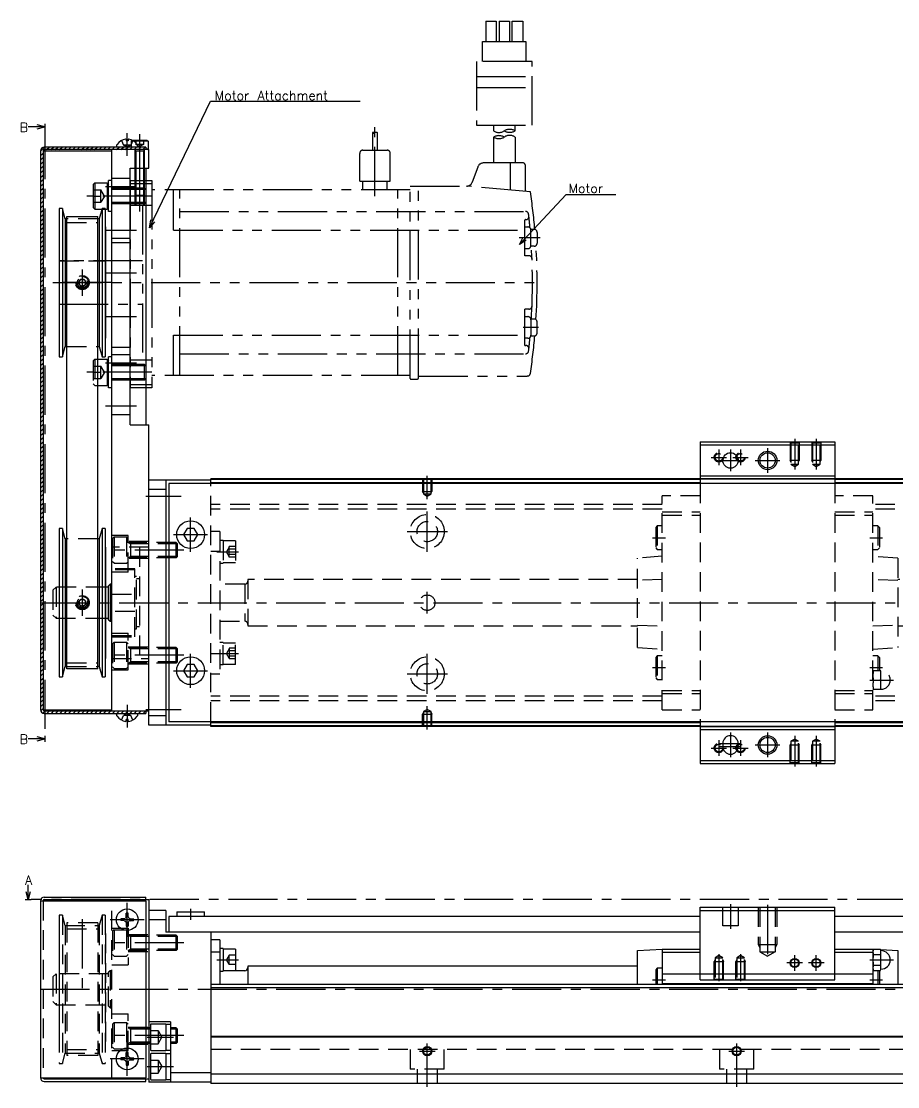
# Model space of a CAD drawing. Extents: x -2 to 939, y -8 to 353.
# Drawn here: x 317.5 to 600.7, y 9 to 353.5 of the extents above; entities that cross this region are included whole.
import ezdxf

# ---------------------------------------------------------------- set-up
doc = ezdxf.new("R2010")
doc.units = 0
doc.header["$LTSCALE"] = 0.5
for name, pattern in [('CENTER', [50.8, 31.75, -6.35, 6.35, -6.35]), ('DASHED', [19.05, 12.7, -6.35]), ('PHANTOM', [63.5, 31.75, -6.35, 6.35, -6.35, 6.35, -6.35])]:
    doc.linetypes.add(name, pattern=pattern)
for name, color, linetype in [('MSM_CENTER', 1, 'CENTER'), ('MSM_CONTINUOUS', 7, 'CONTINUOUS'), ('MSM_DASHED', 4, 'DASHED'), ('MSM_IMAGINARY', 6, 'PHANTOM'), ('MSM_NARROW', 5, 'CONTINUOUS'), ('MSM_PART_NUMBER', 7, 'CONTINUOUS')]:
    doc.layers.add(name, color=color, linetype=linetype)
doc.styles.get("Standard").update_dxf_attribs({"font": 'txt.shx', "height": 3, "bigfont": 'bigfont.shx'})

msp = doc.modelspace()

# ---------------------------------------------------------------- linework, layer by layer
at = {"layer": 'MSM_CENTER'}
for p, q in [((325.07, 318.37), (325.07, 122.5)), ((351.67, 310), (351.67, 317.37)), ((355.67, 317), (355.67, 295)), ((354.67, 300), (344.67, 300)), ((359.67, 297), (338.67, 297)), ((344.67, 286), (354.67, 286)), ((337.17, 273.25), (337.17, 264.75)), ((346.67, 269), (327.67, 269)), ((354.67, 272), (344.67, 272)), ((344.67, 258), (354.67, 258)), ((354.67, 243), (344.67, 243)), ((359.67, 240), (338.67, 240)), ((354.67, 229), (344.67, 229)), ((567.42, 218.5), (567.42, 208.59)), ((574.42, 218.5), (574.42, 208.59)), ((542.92, 215), (542.92, 210)), ((546.67, 215), (546.67, 208)), ((549.92, 215), (549.92, 210)), ((558.67, 215.5), (558.67, 207.5)), ((540.42, 212.5), (545.42, 212.5)), ((543.17, 211.5), (550.17, 211.5)), ((547.42, 212.5), (552.42, 212.5)), ((554.67, 211.5), (562.67, 211.5)), ((448.67, 198.99), (448.67, 206.5)), ((357.67, 200), (369.17, 200)), ((372.17, 182), (372.17, 193)), ((448.67, 182), (448.67, 195)), ((366.67, 187.5), (377.67, 187.5)), ((442.17, 188.5), (455.17, 188.5)), ((521.52, 186.5), (525.62, 186.5)), ((591.72, 186.5), (595.82, 186.5)), ((369.97, 182.5), (344.67, 182.5)), ((380.67, 181.95), (387.67, 181.95)), ((337.17, 169.75), (337.17, 161.25)), ((448.67, 162), (448.67, 169)), ((323.67, 165.5), (932.67, 165.5)), ((369.97, 148.5), (344.67, 148.5)), ((372.17, 138), (372.17, 149)), ((380.67, 149.05), (387.67, 149.05)), ((448.67, 136), (448.67, 149)), ((366.67, 143.5), (377.67, 143.5)), ((442.17, 142.5), (455.17, 142.5)), ((521.52, 144.5), (525.62, 144.5)), ((591.72, 144.5), (595.82, 144.5)), ((591.72, 140.5), (599.32, 140.5)), ((351.67, 132.5), (351.67, 125.13)), ((357.67, 131), (369.17, 131)), ((448.67, 124.5), (448.67, 132.01)), ((542.92, 121), (542.92, 116)), ((546.67, 123.5), (546.67, 115.5)), ((549.92, 121), (549.92, 116)), ((558.67, 123.5), (558.67, 115.5)), ((567.42, 122.41), (567.42, 112.5)), ((574.42, 122.41), (574.42, 112.5)), ((540.42, 118.5), (545.42, 118.5)), ((543.17, 120), (550.17, 120)), ((543.17, 119), (550.17, 119)), ((547.42, 118.5), (552.42, 118.5)), ((554.67, 119.5), (562.67, 119.5)), ((933.67, 69.5), (320.67, 69.5)), ((351.67, 57.5), (351.67, 68.5)), ((372.17, 66.5), (372.17, 63)), ((546.67, 68), (546.67, 60)), ((558.67, 67.76), (558.67, 50.18)), ((337.17, 63.13), (337.17, 38.5)), ((357.17, 63), (346.17, 63)), ((369.97, 55.5), (344.67, 55.5)), ((542.92, 51.81), (542.92, 43.1)), ((549.92, 51.81), (549.92, 43.1)), ((380.67, 50), (387.67, 50)), ((569.92, 49), (564.92, 49)), ((567.42, 46.5), (567.42, 51.5)), ((576.92, 49), (571.92, 49)), ((574.42, 46.5), (574.42, 51.5)), ((591.72, 50), (599.32, 50)), ((521.52, 43.5), (525.62, 43.5)), ((591.72, 43.5), (595.82, 43.5)), ((323.67, 40.5), (932.67, 40.5)), ((369.97, 25.5), (344.67, 25.5)), ((358.17, 25), (366.67, 25)), ((351.67, 12.5), (351.67, 23.5)), ((448.67, 9), (448.67, 23)), ((548.67, 23), (548.67, 9)), ((357.17, 18), (346.17, 18)), ((446.17, 20.5), (451.17, 20.5)), ((546.17, 20.5), (551.17, 20.5)), ((358.17, 15.5), (366.67, 15.5))]:
    msp.add_line(p, q, dxfattribs=at)
at = {"layer": 'MSM_CONTINUOUS', "extrusion": (0, 0, -1)}
for p, q in [((325.07, 319.37), (319.71, 319.37)), ((325.07, 319.37), (322.57, 320.04)), ((322.57, 318.7), (325.07, 319.37)), ((325.07, 121.5), (319.71, 121.5)), ((325.07, 121.5), (322.57, 122.17)), ((322.57, 120.83), (325.07, 121.5))]:
    msp.add_line(p, q, dxfattribs=at)
at = {"layer": 'MSM_CONTINUOUS'}
for p, q in [((325.07, 320.37), (325.07, 318.37)), ((351.34, 315.29), (351.36, 314.8)), ((351.98, 314.8), (351.36, 314.8)), ((352, 315.29), (351.98, 314.8)), ((358.12, 315), (353.41, 315)), ((358.42, 314.7), (353.93, 314.7)), ((358.12, 315), (358.42, 314.7)), ((358.42, 314.7), (358.42, 312.3)), ((323.67, 311.6), (323.67, 130.9)), ((324.47, 311.6), (324.47, 130.9)), ((324.47, 311.6), (346.67, 311.6)), ((357.67, 312.8), (324.87, 312.8)), ((358.67, 312), (324.87, 312)), ((346.67, 130.5), (346.67, 312)), ((348.2, 313.16), (348.17, 312.8)), ((355.13, 313.16), (355.17, 312.8)), ((357.67, 312.8), (357.67, 312)), ((357.67, 312.3), (358.42, 312.3)), ((358.12, 312), (358.42, 312.3)), ((358.67, 306), (358.67, 312)), ((352.67, 223), (352.67, 306)), ((352.67, 306), (358.67, 306)), ((354.17, 306), (354.17, 299.5)), ((357.17, 306), (357.17, 299.5)), ((357.67, 306), (357.67, 223)), ((341.17, 301.25), (340.67, 300.75)), ((340.67, 300.75), (340.67, 293.25)), ((341.17, 301.25), (341.17, 292.75)), ((341.17, 301.25), (345.17, 301.25)), ((345.17, 301.25), (345.17, 292.75)), ((345.17, 301.25), (345.67, 300.75)), ((345.67, 292), (345.67, 302)), ((346.67, 302), (345.67, 302)), ((357.23, 299.5), (352.67, 299.5)), ((357.23, 294.5), (357.23, 299.5)), ((357.67, 299.07), (357.23, 299.5)), ((329.73, 293), (329.73, 245)), ((330.76, 293), (329.73, 293)), ((330.76, 293), (330.76, 245)), ((331.67, 289.62), (330.76, 293)), ((341.17, 292.75), (340.67, 293.25)), ((343.57, 293), (342.67, 289.62)), ((343.57, 293), (343.57, 245)), ((344.61, 293), (343.57, 293)), ((344.61, 293), (344.61, 245)), ((345.17, 292.75), (345.67, 293.25)), ((357.23, 294.5), (352.67, 294.5)), ((357.23, 294.5), (357.67, 294.93)), ((331.67, 289.62), (331.67, 248.37)), ((332.17, 289.62), (331.67, 289.62)), ((332.17, 144.07), (332.17, 290.43)), ((332.17, 290.43), (342.17, 290.43)), ((341.17, 292.75), (343.5, 292.75)), ((342.17, 144.07), (342.17, 290.43)), ((342.67, 289.62), (342.17, 289.62)), ((342.67, 289.62), (342.67, 248.37)), ((344.61, 292.75), (345.17, 292.75)), ((346.67, 292), (345.67, 292)), ((329.67, 287), (329.67, 251)), ((329.73, 287), (329.67, 287)), ((344.67, 287), (344.61, 287)), ((344.67, 287), (344.67, 251)), ((329.67, 251), (329.73, 251)), ((330.76, 245), (331.67, 248.37)), ((331.67, 248.37), (332.17, 248.37)), ((342.17, 248.37), (342.67, 248.37)), ((342.67, 248.37), (343.57, 245)), ((344.61, 251), (344.67, 251)), ((329.73, 245), (330.76, 245)), ((343.57, 245), (344.61, 245)), ((345.67, 235), (345.67, 245)), ((346.67, 245), (345.67, 245)), ((342.17, 244.25), (345.17, 244.25)), ((345.17, 244.25), (345.17, 235.75)), ((345.17, 244.25), (345.67, 243.75)), ((357.23, 242.5), (352.67, 242.5)), ((357.67, 242.07), (357.23, 242.5)), ((357.23, 237.5), (357.23, 242.5)), ((357.23, 237.5), (357.67, 237.93)), ((342.17, 235.75), (345.17, 235.75)), ((345.17, 235.75), (345.67, 236.25)), ((346.67, 235), (345.67, 235)), ((357.23, 237.5), (352.67, 237.5)), ((352.67, 223), (358.67, 223)), ((358.67, 125.9), (358.67, 223)), ((536.92, 217.5), (536.92, 204)), ((536.92, 217.5), (580.42, 217.5)), ((580.42, 217.5), (580.42, 204)), ((536.92, 216.5), (580.42, 216.5)), ((378.67, 205.1), (358.67, 205.1)), ((364.17, 205.1), (364.17, 125.9)), ((365.17, 204), (365.17, 127)), ((930.17, 204), (365.17, 204)), ((378.67, 204), (378.67, 205.5)), ((918.67, 205.5), (378.67, 205.5)), ((536.92, 205.3), (378.67, 205.3)), ((536.92, 204.3), (378.67, 204.3)), ((536.92, 206.5), (580.42, 206.5)), ((536.92, 205.5), (580.42, 205.5)), ((716.92, 205.3), (580.42, 205.3)), ((716.92, 204.3), (580.42, 204.3)), ((364.17, 202.1), (358.67, 202.1)), ((329.73, 189.5), (329.73, 141.5)), ((330.76, 189.5), (329.73, 189.5)), ((330.76, 189.5), (330.76, 141.5)), ((331.67, 186.12), (330.76, 189.5)), ((343.57, 189.5), (342.67, 186.12)), ((343.57, 189.5), (343.57, 141.5)), ((344.61, 189.5), (343.57, 189.5)), ((344.61, 189.5), (344.61, 141.5)), ((371.01, 189.5), (369.86, 187.5)), ((373.32, 189.5), (371.01, 189.5)), ((374.48, 187.5), (373.32, 189.5)), ((331.67, 186.12), (331.67, 144.87)), ((332.17, 186.12), (331.67, 186.12)), ((342.67, 186.12), (342.17, 186.12)), ((342.67, 186.12), (342.67, 144.87)), ((369.86, 187.5), (371.01, 185.5)), ((373.32, 185.5), (374.48, 187.5)), ((329.67, 183.5), (329.67, 147.5)), ((329.73, 183.5), (329.67, 183.5)), ((344.67, 183.5), (344.61, 183.5)), ((344.67, 183.5), (344.67, 147.5)), ((371.01, 185.5), (373.32, 185.5)), ((345.67, 170.5), (344.67, 170.5)), ((346.17, 171.5), (345.67, 171)), ((345.67, 160), (345.67, 171)), ((346.17, 171.5), (346.17, 159.5)), ((346.67, 171.5), (346.17, 171.5)), ((344.67, 160.5), (345.67, 160.5)), ((345.67, 160), (346.17, 159.5)), ((346.17, 159.5), (346.67, 159.5)), ((329.67, 147.5), (329.73, 147.5)), ((330.76, 141.5), (331.67, 144.87)), ((331.67, 144.87), (332.17, 144.87)), ((342.67, 144.87), (342.17, 144.87)), ((342.67, 144.87), (343.57, 141.5)), ((344.61, 147.5), (344.67, 147.5)), ((371.01, 145.5), (369.86, 143.5)), ((373.32, 145.5), (371.01, 145.5)), ((374.48, 143.5), (373.32, 145.5)), ((329.73, 141.5), (330.76, 141.5)), ((342.17, 144.07), (332.17, 144.07)), ((343.57, 141.5), (344.61, 141.5)), ((369.86, 143.5), (371.01, 141.5)), ((371.01, 141.5), (373.32, 141.5)), ((373.32, 141.5), (374.48, 143.5)), ((324.47, 130.9), (346.67, 130.9)), ((324.87, 130.5), (358.67, 130.5)), ((324.87, 129.7), (357.67, 129.7)), ((348.2, 129.34), (348.17, 129.7)), ((351.34, 127.21), (351.36, 127.7)), ((351.98, 127.7), (351.36, 127.7)), ((352, 127.21), (351.98, 127.7)), ((355.13, 129.34), (355.17, 129.7)), ((357.67, 130.5), (357.67, 129.7)), ((364.17, 128.9), (358.67, 128.9)), ((378.67, 125.9), (358.67, 125.9)), ((930.17, 127), (365.17, 127)), ((378.67, 125.5), (378.67, 127)), ((536.92, 126.7), (378.67, 126.7)), ((536.92, 125.7), (378.67, 125.7)), ((918.67, 125.5), (378.67, 125.5)), ((536.92, 127), (536.92, 113.5)), ((536.92, 125.5), (580.42, 125.5)), ((536.92, 124.5), (580.42, 124.5)), ((580.42, 127), (580.42, 113.5)), ((716.92, 126.7), (580.42, 126.7)), ((716.92, 125.7), (580.42, 125.7)), ((325.07, 122.5), (325.07, 120.5)), ((544.17, 120), (544.17, 119)), ((549.17, 119), (549.17, 120)), ((536.92, 114.5), (580.42, 114.5)), ((536.92, 113.5), (580.42, 113.5)), ((319.67, 69.5), (319.67, 74.23)), ((318.67, 69.5), (320.67, 69.5)), ((319.67, 69.5), (319, 72)), ((320.34, 72), (319.67, 69.5)), ((323.67, 69.1), (323.67, 11.9)), ((323.67, 69.1), (357.67, 69.1)), ((324.87, 70.3), (357.67, 70.3)), ((324.87, 69.5), (358.67, 69.5)), ((346.67, 69.1), (346.67, 69.5)), ((357.67, 69.5), (357.67, 70.3)), ((357.67, 69.1), (357.67, 11.9)), ((358.67, 69.5), (358.67, 10.5)), ((364.17, 66), (358.67, 66)), ((364.17, 66), (364.17, 59)), ((367.67, 65.5), (367.67, 64)), ((367.67, 65.5), (376.67, 65.5)), ((376.67, 64), (376.67, 65.5)), ((536.92, 67), (580.42, 67)), ((536.92, 43.5), (536.92, 67)), ((536.92, 66), (580.42, 66)), ((580.42, 43.5), (580.42, 67)), ((350.74, 63.33), (349.59, 63.31)), ((350.74, 62.67), (349.59, 62.69)), ((350.74, 63.33), (351.15, 63.52)), ((350.74, 62.67), (351.15, 62.48)), ((351.34, 63.92), (351.15, 63.52)), ((351.34, 62.08), (351.15, 62.48)), ((351.34, 63.92), (351.36, 65.08)), ((351.34, 62.08), (351.36, 60.92)), ((352, 63.92), (351.98, 65.08)), ((352, 62.08), (351.98, 60.92)), ((352, 63.92), (352.19, 63.52)), ((352, 62.08), (352.19, 62.48)), ((352.59, 63.33), (352.19, 63.52)), ((352.59, 62.67), (352.19, 62.48)), ((352.59, 63.33), (353.74, 63.31)), ((352.59, 62.67), (353.74, 62.69)), ((364.17, 63), (358.67, 63)), ((365.17, 64), (365.17, 59)), ((536.92, 64), (365.17, 64)), ((716.92, 64), (580.42, 64)), ((536.92, 59), (364.17, 59)), ((378.67, 59), (378.67, 10)), ((716.92, 59), (580.42, 59)), ((381.67, 56.5), (378.67, 56.5)), ((381.67, 56.5), (381.67, 42)), ((381.67, 52.5), (378.67, 52.5)), ((382.67, 53.65), (381.67, 53.65)), ((382.67, 53.65), (382.67, 46.35)), ((386.67, 53.5), (382.67, 53.5)), ((386.67, 53.5), (386.67, 46.5)), ((516.62, 53), (524.62, 53.5)), ((516.62, 42), (516.62, 53)), ((524.62, 53.5), (536.92, 53.5)), ((524.62, 53.5), (524.62, 42)), ((524.62, 52.5), (536.92, 52.5)), ((580.42, 53.5), (592.72, 53.5)), ((580.42, 52.5), (592.72, 52.5)), ((592.72, 53.5), (593.29, 53.46)), ((592.72, 53.5), (592.72, 42)), ((592.84, 53.46), (592.72, 53)), ((592.72, 52.41), (592.72, 52.6)), ((592.84, 53.46), (595.19, 53.46)), ((592.84, 51.73), (595.19, 51.73)), ((595.32, 53), (595.19, 53.46)), ((595.22, 53.34), (600.72, 53)), ((595.32, 47), (595.32, 53)), ((600.72, 53), (600.72, 42)), ((592.84, 48.27), (595.19, 48.27)), ((381.67, 46.35), (382.67, 46.35)), ((389.67, 46.5), (382.67, 46.5)), ((390.67, 48), (390.67, 42)), ((516.62, 48), (390.67, 48)), ((523.02, 47.3), (522.52, 46.8)), ((522.52, 46.8), (522.52, 42)), ((524.62, 47.3), (523.02, 47.3)), ((523.02, 47.3), (523.02, 42)), ((524.62, 45.5), (592.72, 45.5)), ((592.72, 47), (592.84, 46.54)), ((592.84, 46.54), (595.19, 46.54)), ((594.32, 46.54), (594.32, 42)), ((594.82, 46.54), (594.82, 42)), ((595.19, 46.54), (595.32, 47)), ((918.67, 42), (378.67, 42)), ((524.62, 42.4), (592.72, 42.4)), ((536.92, 43.5), (580.42, 43.5)), ((918.67, 41), (378.67, 41)), ((365.67, 30), (358.67, 30)), ((359.17, 29), (359.17, 21)), ((364.17, 29.25), (359.42, 29.25)), ((364.17, 29.25), (364.17, 20.75)), ((365.67, 29.15), (364.17, 29.15)), ((365.67, 30), (365.67, 10.5)), ((918.67, 25.2), (378.67, 25.2)), ((918.67, 25), (378.67, 25)), ((359.42, 20.75), (364.17, 20.75)), ((364.17, 20.85), (365.67, 20.85)), ((350.74, 18.33), (349.59, 18.31)), ((350.74, 17.67), (349.59, 17.69)), ((350.74, 18.33), (351.15, 18.52)), ((350.74, 17.67), (351.15, 17.48)), ((351.34, 18.92), (351.15, 18.52)), ((351.34, 17.08), (351.15, 17.48)), ((351.34, 18.92), (351.36, 20.08)), ((352, 18.92), (351.98, 20.08)), ((352, 18.92), (352.19, 18.52)), ((352, 17.08), (352.19, 17.48)), ((352.59, 18.33), (352.19, 18.52)), ((352.59, 17.67), (352.19, 17.48)), ((352.59, 18.33), (353.74, 18.31)), ((352.59, 17.67), (353.74, 17.69)), ((359.17, 19.5), (359.17, 11.5)), ((364.17, 19.75), (359.42, 19.75)), ((364.17, 19.75), (364.17, 11.25)), ((365.67, 19.65), (364.17, 19.65)), ((351.34, 17.08), (351.36, 15.92)), ((352, 17.08), (351.98, 15.92)), ((323.67, 11.9), (357.67, 11.9)), ((324.87, 11.5), (358.67, 11.5)), ((324.87, 10.7), (357.67, 10.7)), ((346.67, 11.5), (346.67, 11.9)), ((357.67, 10.7), (357.67, 11.5)), ((378.67, 10.5), (358.67, 10.5)), ((359.42, 11.25), (364.17, 11.25)), ((364.17, 11.35), (365.67, 11.35)), ((378.67, 13.5), (365.67, 13.5)), ((918.67, 13), (378.67, 13)), ((918.67, 10), (378.67, 10))]:
    msp.add_line(p, q, dxfattribs=at)
for centre, radius in [((546.67, 211.5), 2.5), ((558.67, 211.5), 2.46), ((372.17, 187.5), 4.5), ((372.17, 143.5), 4.5), ((558.67, 119.5), 2.46), ((351.67, 63), 3.5), ((567.42, 49), 1.23), ((574.42, 49), 1.23), ((351.67, 18), 3.5), ((448.67, 20.5), 1.23), ((548.67, 20.5), 1.23)]:
    msp.add_circle(centre, radius, dxfattribs=at)
for centre, radius, start, end in [((349.29, 313.07), 1.1, 144.8906, 175), ((351.67, 311.4), 4, 97.4656, 144.8906), ((351.14, 315.06), 0.305, 49.0368, 87.9309), ((352.2, 315.06), 0.305, 92.0691, 130.9632), ((351.67, 311.4), 4, 35.1094, 82.5344), ((354.04, 313.07), 1.1, 5, 35.1094), ((324.87, 311.6), 1.2, 90, 180), ((324.87, 311.6), 0.4, 90, 180), ((324.87, 130.9), 1.2, 180, 270), ((324.87, 130.9), 0.4, 180, 270), ((349.29, 129.43), 1.1, 185, 215.1094), ((351.67, 131.1), 4, 215.1094, 262.5344), ((351.67, 131.1), 4, 277.4656, 324.8906), ((354.04, 129.43), 1.1, 324.8906, 355), ((351.14, 127.44), 0.305, 272.0691, 310.9632), ((352.2, 127.44), 0.305, 229.0368, 267.9309), ((546.67, 120), 2.5, 0, 180), ((546.67, 119), 2.5, 180, 0), ((324.87, 69.1), 1.2, 90, 180), ((324.87, 69.1), 0.4, 90, 180), ((351.67, 63), 2.1, 171.4911, 188.5089), ((351.67, 63), 2.1, 81.4911, 98.5089), ((351.67, 63), 2.1, 351.4911, 8.5089), ((351.67, 63), 2.1, 261.4911, 278.5089), ((596.02, 52.57), 3.31, 164.2277, 179.4294), ((596.02, 52.63), 3.31, 180.5738, 195.7691), ((605.6, 49.95), 12.89, 172.0306, 179.7562), ((592.01, 52.56), 3.31, 0.5738, 15.7691), ((592.01, 52.63), 3.31, 344.2277, 359.4294), ((582.33, 49.94), 12.98, 0.2719, 7.9413), ((595.32, 50), 3, 270, 90), ((606.17, 50.1), 13.46, 180.407, 187.8062), ((596.02, 47.37), 3.31, 164.2277, 179.4294), ((581.86, 50.1), 13.46, 352.1938, 359.593), ((592.01, 47.37), 3.31, 0.5738, 15.7691), ((389.67, 47.5), 1, 270, 0), ((596.02, 47.44), 3.31, 180.5738, 195.7691), ((592.01, 47.43), 3.31, 344.2277, 359.4294), ((359.42, 29), 0.25, 90, 180), ((359.42, 21), 0.25, 180, 270), ((351.67, 18), 2.1, 171.4911, 188.5089), ((351.67, 18), 2.1, 81.4911, 98.5089), ((351.67, 18), 2.1, 351.4911, 8.5089), ((359.42, 19.5), 0.25, 90, 180), ((351.67, 18), 2.1, 261.4911, 278.5089), ((324.87, 11.9), 1.2, 180, 270), ((324.87, 11.9), 0.4, 180, 270), ((359.42, 11.5), 0.25, 180, 270)]:
    msp.add_arc(centre, radius, start, end, dxfattribs=at)
at = {"layer": 'MSM_DASHED'}
for p, q in [((349.8, 314.94), (350.52, 313.47)), ((353.54, 314.94), (352.81, 313.47)), ((352.92, 314.7), (353.22, 315)), ((353.93, 314.7), (352.92, 314.7)), ((352.92, 314.7), (352.92, 312.8)), ((353.41, 315), (353.22, 315)), ((354.42, 315), (354.42, 313.7)), ((356.92, 313.7), (354.42, 313.7)), ((355.67, 312.98), (354.42, 313.7)), ((355.67, 315), (355.67, 313.7)), ((356.92, 313.7), (355.67, 312.98)), ((356.92, 315), (356.92, 313.7)), ((351.67, 312.86), (350.52, 313.47)), ((352.81, 313.47), (350.52, 313.47)), ((351.67, 312.86), (352.81, 313.47)), ((354.15, 311.95), (354.44, 311.46)), ((354.17, 311.9), (354.17, 306)), ((357.17, 311.46), (354.17, 311.46)), ((354.44, 311.46), (354.44, 306)), ((357.18, 311.95), (356.9, 311.46)), ((356.9, 311.46), (356.9, 306)), ((357.17, 311.9), (357.17, 306)), ((352.67, 302.65), (346.67, 302.65)), ((340.67, 299), (343.17, 299)), ((340.67, 297), (343.17, 297)), ((344.32, 297), (343.17, 299)), ((343.17, 295), (343.17, 299)), ((344.32, 297), (343.17, 295)), ((352.67, 299.5), (346.67, 299.5)), ((352.67, 299.07), (346.67, 299.07)), ((354.17, 299.5), (354.17, 297.27)), ((354.44, 297), (354.17, 297.27)), ((354.17, 297.27), (357.17, 297.27)), ((354.44, 299.5), (354.44, 297)), ((356.9, 297), (354.44, 297)), ((356.9, 299.5), (356.9, 297)), ((357.17, 297.27), (356.9, 297)), ((357.17, 299.5), (357.17, 297.27)), ((340.67, 295), (343.17, 295)), ((352.67, 294.93), (346.67, 294.93)), ((352.67, 294.5), (346.67, 294.5)), ((342.17, 289.62), (332.17, 289.62)), ((343.5, 292.75), (344.61, 292.75)), ((332.17, 288.49), (342.17, 288.49)), ((346.67, 283.35), (352.67, 283.35)), ((346.67, 282), (352.67, 282)), ((329.67, 276), (344.67, 276)), ((337.17, 270.15), (336.17, 269.58)), ((336.17, 269.58), (336.17, 268.42)), ((338.17, 269.58), (337.17, 270.15)), ((338.17, 268.42), (338.17, 269.58)), ((336.17, 268.42), (337.17, 267.85)), ((337.17, 267.85), (338.17, 268.42)), ((329.67, 262), (344.67, 262)), ((332.17, 248.37), (342.17, 248.37)), ((352.67, 248), (346.67, 248)), ((352.67, 245.65), (346.67, 245.65)), ((341.17, 244.25), (340.67, 243.75)), ((340.67, 243.75), (340.67, 236.25)), ((340.67, 242), (343.17, 242)), ((341.17, 244.25), (341.17, 235.75)), ((341.17, 244.25), (342.17, 244.25)), ((344.32, 240), (343.17, 242)), ((343.17, 238), (343.17, 242)), ((352.67, 242.5), (346.67, 242.5)), ((352.67, 242.07), (346.67, 242.07)), ((340.67, 240), (343.17, 240)), ((340.67, 238), (343.17, 238)), ((344.32, 240), (343.17, 238)), ((352.67, 237.93), (346.67, 237.93)), ((341.17, 235.75), (340.67, 236.25)), ((341.17, 235.75), (342.17, 235.75)), ((352.67, 237.5), (346.67, 237.5)), ((346.67, 226.35), (352.67, 226.35)), ((565.92, 217.5), (566.19, 217.23)), ((565.92, 217.5), (565.92, 211.5)), ((566.19, 217.23), (566.19, 210.3)), ((566.19, 217.23), (568.65, 217.23)), ((568.65, 217.23), (568.92, 217.5)), ((568.65, 210.3), (568.65, 217.23)), ((568.92, 217.5), (568.92, 211.5)), ((572.92, 217.5), (573.19, 217.23)), ((572.92, 217.5), (572.92, 211.5)), ((573.19, 217.23), (573.19, 210.3)), ((573.19, 217.23), (575.65, 217.23)), ((575.65, 217.23), (575.92, 217.5)), ((575.65, 210.3), (575.65, 217.23)), ((575.92, 217.5), (575.92, 211.5)), ((568.92, 211.5), (565.92, 211.5)), ((566.19, 211.03), (565.92, 211.5)), ((566.19, 210.3), (567.42, 209.59)), ((566.19, 210.3), (568.65, 210.3)), ((567.42, 209.59), (568.65, 210.3)), ((568.65, 211.03), (568.92, 211.5)), ((575.92, 211.5), (572.92, 211.5)), ((573.19, 211.03), (572.92, 211.5)), ((573.19, 210.3), (574.42, 209.59)), ((573.19, 210.3), (575.65, 210.3)), ((574.42, 209.59), (575.65, 210.3)), ((575.65, 211.03), (575.92, 211.5)), ((378.67, 127), (378.67, 204)), ((447.17, 205.5), (447.17, 201.5)), ((447.44, 205.5), (447.44, 200.7)), ((449.9, 200.7), (449.9, 205.5)), ((450.17, 205.5), (450.17, 201.5)), ((580.42, 205.5), (536.92, 205.5)), ((536.92, 204), (536.92, 127)), ((580.42, 204), (580.42, 127)), ((447.17, 201.5), (450.17, 201.5)), ((447.44, 201.03), (447.17, 201.5)), ((447.44, 200.7), (448.67, 199.99)), ((447.44, 200.7), (449.9, 200.7)), ((448.67, 199.99), (449.9, 200.7)), ((449.9, 201.03), (450.17, 201.5)), ((536.92, 200.1), (524.62, 200.1)), ((524.62, 130.9), (524.62, 200.1)), ((592.72, 200.1), (580.42, 200.1)), ((592.72, 130.9), (592.72, 200.1)), ((524.62, 197.25), (378.67, 197.25)), ((704.62, 197.25), (592.72, 197.25)), ((524.62, 195.75), (378.67, 195.75)), ((524.62, 194.85), (536.92, 194.85)), ((524.62, 193.85), (536.92, 193.85)), ((580.42, 194.85), (592.72, 194.85)), ((580.42, 193.85), (592.72, 193.85)), ((704.62, 195.75), (592.72, 195.75)), ((523.02, 190.3), (522.52, 189.8)), ((522.52, 189.8), (522.52, 183.2)), ((523.02, 190.3), (523.02, 182.7)), ((524.62, 190.3), (523.02, 190.3)), ((594.32, 190.3), (592.72, 190.3)), ((594.32, 190.3), (594.32, 182.7)), ((594.82, 189.8), (594.32, 190.3)), ((594.82, 189.8), (594.82, 183.2)), ((342.17, 186.12), (332.17, 186.12)), ((351.97, 187.25), (346.67, 187.25)), ((347.47, 186.75), (346.97, 186.25)), ((346.97, 186.25), (346.97, 178.75)), ((347.47, 186.75), (347.47, 178.25)), ((347.47, 186.75), (351.47, 186.75)), ((351.47, 186.75), (351.47, 178.25)), ((351.47, 186.75), (351.97, 186.25)), ((351.97, 175.38), (351.97, 187.25)), ((381.67, 188.5), (378.67, 188.5)), ((381.67, 188.5), (381.67, 142.5)), ((358.67, 183.5), (346.67, 183.5)), ((358.67, 185.25), (351.97, 185.25)), ((367.53, 185), (351.97, 185)), ((351.97, 185), (352.72, 184.57)), ((352.72, 185), (352.72, 180)), ((367.97, 184.57), (352.72, 184.57)), ((355.67, 183.5), (355.67, 147.5)), ((367.97, 184.57), (367.53, 185)), ((367.53, 180), (367.53, 185)), ((367.97, 180.43), (367.97, 184.57)), ((382.67, 185.6), (381.67, 185.6)), ((382.67, 185.6), (382.67, 178.3)), ((386.67, 185.45), (382.67, 185.45)), ((384.67, 183.45), (383.8, 181.95)), ((384.67, 180.22), (384.67, 183.69)), ((386.67, 183.69), (384.67, 183.69)), ((386.67, 182.82), (384.67, 182.82)), ((386.67, 185.45), (386.67, 178.45)), ((522.52, 183.2), (523.02, 182.7)), ((523.02, 182.7), (524.62, 182.7)), ((592.72, 182.7), (594.32, 182.7)), ((594.32, 182.7), (594.82, 183.2)), ((351.97, 180), (352.72, 180.43)), ((367.53, 180), (351.97, 180)), ((358.67, 179.75), (351.97, 179.75)), ((367.97, 180.43), (352.72, 180.43)), ((367.53, 180), (367.97, 180.43)), ((381.67, 182.02), (378.67, 182.02)), ((384.67, 180.45), (383.8, 181.95)), ((386.67, 181.09), (384.67, 181.09)), ((386.67, 180.22), (384.67, 180.22)), ((524.62, 180.5), (516.62, 179.94)), ((516.62, 151.06), (516.62, 179.94)), ((600.72, 179.94), (592.72, 180.5)), ((600.72, 179.94), (600.72, 151.06)), ((354.17, 176.5), (346.67, 176.5)), ((354.17, 176.14), (346.67, 176.14)), ((347.47, 178.25), (346.97, 178.75)), ((347.47, 178.25), (351.47, 178.25)), ((351.47, 178.25), (351.97, 178.75)), ((354.17, 154.5), (354.17, 176.5)), ((381.67, 178.3), (382.67, 178.3)), ((382.67, 178.45), (386.67, 178.45)), ((351.97, 175.38), (346.67, 175.38)), ((354.67, 174), (354.17, 174)), ((354.67, 157), (354.67, 174)), ((355.67, 173.25), (354.67, 173.25)), ((390.67, 173), (390.67, 158)), ((516.62, 173), (390.67, 173)), ((524.62, 172.98), (516.62, 172.73)), ((600.72, 172.73), (592.72, 172.98)), ((696.62, 173), (600.72, 173)), ((328.67, 170.5), (327.67, 169.5)), ((327.67, 169.5), (327.67, 161.5)), ((344.67, 170.5), (328.67, 170.5)), ((328.67, 170.5), (328.67, 160.5)), ((389.67, 171.5), (381.67, 171.5)), ((389.67, 171.5), (389.67, 159.5)), ((337.17, 166.65), (336.17, 166.08)), ((336.17, 166.08), (336.17, 164.92)), ((338.17, 166.08), (337.17, 166.65)), ((338.17, 164.92), (338.17, 166.08)), ((346.67, 168.3), (354.17, 168.3)), ((336.17, 164.92), (337.17, 164.35)), ((337.17, 164.35), (338.17, 164.92)), ((354.17, 162.7), (346.67, 162.7)), ((327.67, 161.5), (328.67, 160.5)), ((328.67, 160.5), (344.67, 160.5)), ((381.67, 159.5), (389.67, 159.5)), ((346.67, 155.62), (351.97, 155.62)), ((351.97, 143.75), (351.97, 155.62)), ((354.17, 157), (354.67, 157)), ((354.67, 157.75), (355.67, 157.75)), ((390.67, 158), (516.62, 158)), ((516.62, 158.27), (524.62, 158.02)), ((592.72, 158.02), (600.72, 158.27)), ((600.72, 158), (696.62, 158)), ((346.67, 154.86), (354.17, 154.86)), ((346.67, 154.5), (354.17, 154.5)), ((347.47, 152.75), (346.97, 152.25)), ((346.97, 152.25), (346.97, 144.75)), ((347.47, 152.75), (351.47, 152.75)), ((347.47, 152.75), (347.47, 144.25)), ((351.47, 152.75), (351.47, 144.25)), ((351.47, 152.75), (351.97, 152.25)), ((381.67, 152.7), (382.67, 152.7)), ((382.67, 145.4), (382.67, 152.7)), ((382.67, 152.55), (386.67, 152.55)), ((386.67, 145.55), (386.67, 152.55)), ((351.97, 151.25), (358.67, 151.25)), ((367.53, 151), (351.97, 151)), ((351.97, 151), (352.72, 150.57)), ((352.72, 151), (352.72, 146)), ((367.97, 150.57), (352.72, 150.57)), ((367.53, 146), (367.53, 151)), ((367.97, 150.57), (367.53, 151)), ((367.97, 146.43), (367.97, 150.57)), ((381.67, 148.98), (378.67, 148.98)), ((384.67, 150.55), (383.8, 149.05)), ((384.67, 147.55), (383.8, 149.05)), ((384.67, 150.78), (384.67, 147.31)), ((386.67, 150.78), (384.67, 150.78)), ((386.67, 149.91), (384.67, 149.91)), ((386.67, 148.18), (384.67, 148.18)), ((516.62, 151.06), (524.62, 150.5)), ((523.02, 148.3), (522.52, 147.8)), ((523.02, 148.3), (523.02, 140.7)), ((524.62, 148.3), (523.02, 148.3)), ((592.72, 150.5), (600.72, 151.06)), ((594.32, 148.3), (592.72, 148.3)), ((594.82, 147.8), (594.32, 148.3)), ((594.32, 148.3), (594.32, 143.5)), ((332.17, 146.01), (342.17, 146.01)), ((332.17, 144.87), (342.17, 144.87)), ((346.67, 147.5), (358.67, 147.5)), ((347.47, 144.25), (346.97, 144.75)), ((351.47, 144.25), (351.97, 144.75)), ((351.97, 146), (352.72, 146.43)), ((367.53, 146), (351.97, 146)), ((351.97, 145.75), (358.67, 145.75)), ((367.97, 146.43), (352.72, 146.43)), ((367.53, 146), (367.97, 146.43)), ((382.67, 145.4), (381.67, 145.4)), ((386.67, 145.55), (382.67, 145.55)), ((386.67, 147.31), (384.67, 147.31)), ((522.52, 147.8), (522.52, 141.2)), ((594.82, 147.8), (594.82, 143.5)), ((346.67, 143.75), (351.97, 143.75)), ((347.47, 144.25), (351.47, 144.25)), ((378.67, 142.5), (381.67, 142.5)), ((595.32, 143.5), (592.72, 143.5)), ((595.32, 137.5), (595.32, 143.5)), ((522.52, 141.2), (523.02, 140.7)), ((523.02, 140.7), (524.62, 140.7)), ((592.84, 140.5), (595.19, 140.5)), ((524.62, 135.25), (378.67, 135.25)), ((524.62, 137.15), (536.92, 137.15)), ((524.62, 136.15), (536.92, 136.15)), ((580.42, 137.15), (592.72, 137.15)), ((580.42, 136.15), (592.72, 136.15)), ((592.72, 137.5), (595.32, 137.5)), ((704.62, 135.25), (592.72, 135.25)), ((524.62, 133.75), (378.67, 133.75)), ((448.67, 131.01), (447.44, 130.3)), ((449.9, 130.3), (448.67, 131.01)), ((704.62, 133.75), (592.72, 133.75)), ((349.8, 127.56), (350.52, 129.03)), ((351.67, 129.64), (350.52, 129.03)), ((352.81, 129.03), (350.52, 129.03)), ((351.67, 129.64), (352.81, 129.03)), ((353.54, 127.56), (352.81, 129.03)), ((447.44, 129.97), (447.17, 129.5)), ((447.17, 125.5), (447.17, 129.5)), ((447.17, 129.5), (450.17, 129.5)), ((447.44, 130.3), (447.44, 125.5)), ((447.44, 130.3), (449.9, 130.3)), ((449.9, 125.5), (449.9, 130.3)), ((449.9, 129.97), (450.17, 129.5)), ((450.17, 125.5), (450.17, 129.5)), ((524.62, 130.9), (536.92, 130.9)), ((580.42, 130.9), (592.72, 130.9)), ((580.42, 125.5), (536.92, 125.5)), ((567.42, 121.41), (566.19, 120.7)), ((566.19, 120.7), (566.19, 113.77)), ((568.65, 120.7), (566.19, 120.7)), ((568.65, 120.7), (567.42, 121.41)), ((568.65, 113.77), (568.65, 120.7)), ((574.42, 121.41), (573.19, 120.7)), ((573.19, 120.7), (573.19, 113.77)), ((575.65, 120.7), (573.19, 120.7)), ((575.65, 120.7), (574.42, 121.41)), ((575.65, 113.77), (575.65, 120.7)), ((566.19, 119.97), (565.92, 119.5)), ((565.92, 113.5), (565.92, 119.5)), ((565.92, 119.5), (568.92, 119.5)), ((568.65, 119.97), (568.92, 119.5)), ((568.92, 113.5), (568.92, 119.5)), ((573.19, 119.97), (572.92, 119.5)), ((572.92, 113.5), (572.92, 119.5)), ((572.92, 119.5), (575.92, 119.5)), ((575.65, 119.97), (575.92, 119.5)), ((575.92, 113.5), (575.92, 119.5)), ((566.19, 113.77), (565.92, 113.5)), ((568.65, 113.77), (566.19, 113.77)), ((568.92, 113.5), (568.65, 113.77)), ((573.19, 113.77), (572.92, 113.5)), ((575.65, 113.77), (573.19, 113.77)), ((575.92, 113.5), (575.65, 113.77)), ((324.47, 69.1), (324.47, 11.9)), ((346.67, 11.9), (346.67, 69.1)), ((544.17, 61), (544.17, 67)), ((549.17, 67), (549.17, 61)), ((555.67, 67), (555.67, 55)), ((556.21, 67), (556.21, 52.6)), ((561.12, 67), (561.12, 52.6)), ((561.67, 67), (561.67, 55)), ((329.73, 64.5), (329.73, 16.5)), ((330.76, 64.5), (329.73, 64.5)), ((330.76, 64.5), (330.76, 16.5)), ((331.67, 61.12), (330.76, 64.5)), ((343.57, 64.5), (342.67, 61.12)), ((343.57, 64.5), (343.57, 16.5)), ((344.61, 64.5), (343.57, 64.5)), ((344.61, 64.5), (344.61, 16.5)), ((331.67, 61.12), (331.67, 19.88)), ((331.67, 61.12), (342.67, 61.12)), ((332.17, 61.93), (332.17, 19.07)), ((342.17, 61.93), (332.17, 61.93)), ((332.17, 59.99), (342.17, 59.99)), ((342.17, 61.93), (342.17, 19.07)), ((342.67, 61.12), (342.67, 19.75)), ((346.67, 60.25), (351.97, 60.25)), ((347.47, 59.75), (346.97, 59.25)), ((346.97, 59.25), (346.97, 51.75)), ((347.47, 59.75), (347.47, 51.25)), ((347.47, 59.75), (351.47, 59.75)), ((351.47, 59.75), (351.47, 51.25)), ((351.47, 59.75), (351.97, 59.25)), ((351.97, 60.25), (351.97, 48.43)), ((549.17, 61), (544.17, 61)), ((329.67, 58.5), (329.67, 22.5)), ((329.73, 58.5), (329.67, 58.5)), ((344.67, 58.5), (344.61, 58.5)), ((344.67, 58.5), (344.67, 22.5)), ((351.97, 58.25), (358.67, 58.25)), ((367.53, 58), (351.97, 58)), ((351.97, 58), (352.72, 57.57)), ((352.72, 58), (352.72, 53)), ((367.97, 57.57), (352.72, 57.57)), ((367.53, 53), (367.53, 58)), ((367.97, 57.57), (367.53, 58)), ((367.97, 53.43), (367.97, 57.57)), ((347.47, 51.25), (346.97, 51.75)), ((351.47, 51.25), (351.97, 51.75)), ((351.97, 53), (352.72, 53.43)), ((367.53, 53), (351.97, 53)), ((351.97, 52.75), (358.67, 52.75)), ((367.97, 53.43), (352.72, 53.43)), ((367.53, 53), (367.97, 53.43)), ((555.67, 55), (561.67, 55)), ((555.67, 55), (556.21, 54.06)), ((556.21, 52.6), (561.12, 52.6)), ((556.21, 52.6), (558.67, 51.18)), ((561.12, 52.6), (558.67, 51.18)), ((561.67, 55), (561.12, 54.06)), ((346.67, 48.43), (351.97, 48.43)), ((347.47, 51.25), (351.47, 51.25)), ((384.67, 51.5), (383.8, 50)), ((384.67, 48.5), (383.8, 50)), ((384.67, 48.5), (384.67, 51.5)), ((386.67, 51.5), (384.67, 51.5)), ((384.67, 50), (386.67, 50)), ((386.67, 48.5), (384.67, 48.5)), ((541.69, 49.97), (541.42, 49.5)), ((541.42, 43.5), (541.42, 49.5)), ((541.42, 49.5), (544.42, 49.5)), ((542.92, 51.41), (541.69, 50.7)), ((541.69, 50.7), (541.69, 43.77)), ((541.69, 50.7), (544.15, 50.7)), ((544.15, 50.7), (542.92, 51.41)), ((544.15, 43.77), (544.15, 50.7)), ((544.15, 49.97), (544.42, 49.5)), ((544.42, 43.5), (544.42, 49.5)), ((548.69, 49.97), (548.42, 49.5)), ((548.42, 43.5), (548.42, 49.5)), ((548.42, 49.5), (551.42, 49.5)), ((549.92, 51.41), (548.69, 50.7)), ((548.69, 50.7), (551.15, 50.7)), ((548.69, 50.7), (548.69, 43.77)), ((551.15, 50.7), (549.92, 51.41)), ((551.15, 43.77), (551.15, 50.7)), ((551.15, 49.97), (551.42, 49.5)), ((551.42, 43.5), (551.42, 49.5)), ((328.67, 45.5), (327.67, 44.5)), ((345.67, 45.5), (328.67, 45.5)), ((328.67, 45.5), (328.67, 35.5)), ((346.17, 46.5), (345.67, 46)), ((345.67, 35), (345.67, 46)), ((346.17, 46.5), (346.17, 34.5)), ((346.67, 46.5), (346.17, 46.5)), ((327.67, 44.5), (327.67, 36.5)), ((541.69, 43.77), (541.42, 43.5)), ((541.69, 43.77), (544.15, 43.77)), ((544.42, 43.5), (544.15, 43.77)), ((548.69, 43.77), (548.42, 43.5)), ((548.69, 43.77), (551.15, 43.77)), ((551.42, 43.5), (551.15, 43.77)), ((327.67, 36.5), (328.67, 35.5)), ((328.67, 35.5), (345.67, 35.5)), ((345.67, 35), (346.17, 34.5)), ((346.17, 34.5), (346.67, 34.5)), ((346.67, 32.57), (351.97, 32.57)), ((351.97, 20.75), (351.97, 32.57)), ((347.47, 29.75), (346.97, 29.25)), ((346.97, 29.25), (346.97, 21.75)), ((347.47, 29.75), (347.47, 21.25)), ((347.47, 29.75), (351.47, 29.75)), ((351.47, 29.75), (351.47, 21.25)), ((351.47, 29.75), (351.97, 29.25)), ((351.97, 28.25), (358.67, 28.25)), ((359.17, 28), (351.97, 28)), ((351.97, 28), (352.72, 27.57)), ((352.72, 28), (352.72, 23)), ((359.17, 27.57), (352.72, 27.57)), ((367.53, 28), (365.67, 28)), ((367.97, 27.57), (365.67, 27.57)), ((367.53, 23), (367.53, 28)), ((367.97, 27.57), (367.53, 28)), ((367.97, 23.43), (367.97, 27.57)), ((359.17, 27.12), (361.67, 27.12)), ((359.17, 25), (361.67, 25)), ((361.67, 27.12), (361.67, 22.88)), ((361.67, 27.12), (362.89, 25)), ((361.67, 22.88), (362.89, 25)), ((329.67, 22.5), (329.73, 22.5)), ((332.17, 21.01), (342.17, 21.01)), ((344.61, 22.5), (344.67, 22.5)), ((346.67, 20.75), (351.97, 20.75)), ((347.47, 21.25), (346.97, 21.75)), ((347.47, 21.25), (351.47, 21.25)), ((351.47, 21.25), (351.97, 21.75)), ((351.97, 23), (352.72, 23.43)), ((359.17, 23), (351.97, 23)), ((351.97, 22.75), (358.67, 22.75)), ((359.17, 23.43), (352.72, 23.43)), ((359.17, 22.88), (361.67, 22.88)), ((367.97, 23.43), (365.67, 23.43)), ((367.53, 23), (365.67, 23)), ((367.53, 23), (367.97, 23.43)), ((918.67, 21), (378.67, 21)), ((443.17, 21), (443.17, 14.7)), ((454.17, 14.7), (454.17, 21)), ((543.17, 21), (543.17, 14.7)), ((554.17, 14.7), (554.17, 21)), ((330.76, 16.5), (331.67, 19.88)), ((331.67, 19.88), (342.67, 19.88)), ((342.17, 19.07), (332.17, 19.07)), ((342.67, 19.88), (343.57, 16.5)), ((359.17, 17.62), (361.67, 17.62)), ((361.67, 17.62), (362.89, 15.5)), ((361.67, 17.62), (361.67, 13.38)), ((329.73, 16.5), (330.76, 16.5)), ((343.57, 16.5), (344.61, 16.5)), ((359.17, 15.5), (361.67, 15.5)), ((361.67, 13.38), (362.89, 15.5)), ((454.17, 14.7), (443.17, 14.7)), ((445.37, 14.7), (445.37, 10)), ((451.97, 10), (451.97, 14.7)), ((554.17, 14.7), (543.17, 14.7)), ((545.37, 14.7), (545.37, 10)), ((551.97, 10), (551.97, 14.7)), ((359.17, 13.38), (361.67, 13.38))]:
    msp.add_line(p, q, dxfattribs=at)
for centre, radius in [((337.17, 269), 2.25), ((337.17, 269), 2), ((337.17, 269), 1.62), ((337.17, 269), 1.15), ((542.92, 212.5), 1.5), ((542.92, 212.5), 1.23), ((549.92, 212.5), 1.5), ((549.92, 212.5), 1.23), ((448.67, 188.5), 5.5), ((448.67, 188.5), 3.3), ((337.17, 165.5), 2.25), ((337.17, 165.5), 2), ((337.17, 165.5), 1.62), ((337.17, 165.5), 1.15), ((448.67, 165.5), 2.5), ((448.67, 142.5), 5.5), ((448.67, 142.5), 3.3), ((542.92, 118.5), 1.5), ((542.92, 118.5), 1.23), ((549.92, 118.5), 1.5), ((549.92, 118.5), 1.23)]:
    msp.add_circle(centre, radius, dxfattribs=at)
for centre, radius, start, end in [((354.07, 311.9), 0.1, 0, 90), ((357.27, 311.9), 0.1, 90, 180), ((389.67, 172.5), 1, 270, 0), ((389.67, 158.5), 1, 0, 90), ((602.41, 141.95), 9.69, 170.8086, 179.713), ((602.41, 142.05), 9.7, 180.2886, 189.1898), ((585.62, 141.95), 9.7, 0.2886, 9.1898), ((585.62, 142.05), 9.69, 350.8086, 359.713), ((595.32, 140.5), 3, 270, 90), ((602.41, 138.95), 9.69, 170.8086, 179.713), ((602.41, 139.05), 9.7, 180.2886, 189.1898), ((585.62, 138.95), 9.7, 0.2886, 9.1898), ((585.62, 139.05), 9.69, 350.8086, 359.713)]:
    msp.add_arc(centre, radius, start, end, dxfattribs=at)
at = {"layer": 'MSM_IMAGINARY'}
for p, q in [((467.56, 353.49), (467.56, 346.99)), ((467.56, 353.49), (470.96, 353.49)), ((470.96, 353.49), (470.96, 346.99)), ((471.86, 353.49), (475.26, 353.49)), ((471.86, 353.49), (471.86, 346.99)), ((475.26, 353.49), (475.26, 346.99)), ((476.16, 346.99), (476.16, 353.49)), ((476.16, 353.49), (479.56, 353.49)), ((479.56, 353.49), (479.56, 346.99)), ((466.56, 346.99), (480.56, 346.99)), ((466.56, 340.49), (466.56, 346.99)), ((480.56, 346.99), (480.56, 340.49)), ((464.56, 340.49), (464.56, 319.88)), ((482.56, 340.49), (464.56, 340.49)), ((482.56, 319.88), (482.56, 340.49)), ((464.56, 335.65), (482.56, 335.65)), ((464.56, 332.05), (482.56, 332.05)), ((430.92, 317.44), (430.92, 311.8)), ((431.77, 297), (431.77, 319.55)), ((432.62, 311.8), (432.62, 317.44)), ((464.56, 319.88), (482.56, 319.88)), ((470.06, 319.88), (470.06, 318.08)), ((477.06, 318.08), (477.06, 319.88)), ((470.07, 316.05), (470.07, 307.7)), ((477.07, 316.05), (477.07, 307.7)), ((426.82, 301.8), (426.82, 310.8)), ((427.82, 311.8), (435.72, 311.8)), ((436.72, 301.8), (436.72, 310.8)), ((479.57, 307.7), (466.87, 307.7)), ((475.57, 298.96), (475.57, 307.7)), ((480.37, 298.54), (480.37, 306.9)), ((355.67, 304), (355.67, 292)), ((464.99, 306.38), (463.22, 301.52)), ((352.67, 302), (352.67, 235)), ((352.67, 302), (359.67, 302)), ((352.67, 301), (359.67, 301)), ((354.17, 302), (354.17, 294)), ((354.44, 302), (354.44, 294)), ((356.9, 302), (356.9, 294)), ((357.17, 302), (357.17, 294)), ((359.67, 302), (359.67, 235)), ((426.82, 301.8), (436.72, 301.8)), ((427.87, 299), (427.87, 301.8)), ((435.67, 299), (435.67, 301.8)), ((443.17, 238), (443.17, 300.2)), ((443.17, 300.2), (461.34, 300.2)), ((445.87, 238.3), (445.87, 300.2)), ((481.99, 298.39), (461.34, 300.2)), ((443.17, 299), (359.67, 299)), ((366.67, 286), (366.67, 299)), ((368.67, 239), (368.67, 299)), ((439.17, 239), (439.17, 299)), ((352.67, 294), (359.67, 294)), ((356.67, 294), (356.67, 244)), ((368.67, 292), (480.44, 292)), ((366.67, 286), (480.17, 286)), ((480.17, 277.68), (480.17, 289.17)), ((480.17, 287), (481.17, 287)), ((482.13, 286.25), (483.17, 286.25)), ((482.17, 281), (482.17, 286)), ((485.12, 283.5), (478.39, 283.5)), ((484.17, 285.25), (484.17, 281.75)), ((480.17, 280), (481.17, 280)), ((483.17, 280.75), (482.13, 280.75)), ((329.67, 276), (329.67, 262)), ((356.67, 276), (329.67, 276)), ((481.52, 277.68), (480.17, 277.68)), ((327.67, 269), (486.17, 269)), ((329.67, 262), (356.67, 262)), ((481.52, 260.43), (480.17, 260.43)), ((480.17, 248.68), (480.17, 260.43)), ((480.17, 258), (481.17, 258)), ((482.17, 257.25), (483.17, 257.25)), ((482.17, 257), (482.17, 252)), ((484.17, 252.75), (484.17, 256.25)), ((366.67, 239), (366.67, 252)), ((366.67, 252), (480.17, 252)), ((484.57, 254.5), (479.69, 254.5)), ((482.15, 251.75), (483.17, 251.75)), ((481.17, 251), (480.17, 251)), ((480.17, 248.68), (480.51, 248.68)), ((368.67, 246), (480.44, 246)), ((352.67, 244), (359.67, 244)), ((443.17, 239), (359.67, 239)), ((443.37, 237.8), (445.37, 237.8)), ((445.87, 238.8), (481.01, 238.8)), ((359.67, 236), (352.67, 236)), ((359.67, 235), (352.67, 235))]:
    msp.add_line(p, q, dxfattribs=at)
for centre, radius, start, end in [((431.34, 316.7), 0.85, 60.001, 119.999), ((431.34, 318.17), 0.85, 240.001, 299.999), ((432.19, 316.7), 0.85, 59.9987, 119.999), ((471.81, 320.52), 3, 234.3132, 305.6839), ((475.31, 315.05), 3.5, 60.0014, 120.0014), ((475.31, 321.12), 3.5, 240.0015, 300.0015), ((471.82, 313.02), 3.5, 60.0015, 120.0015), ((471.82, 319.08), 3.5, 240.0014, 300.0014), ((475.32, 313.62), 3, 54.3132, 125.6839), ((427.82, 310.8), 1, 90, 180), ((435.72, 310.8), 1, 360, 90), ((466.87, 305.7), 2, 90, 160), ((479.57, 306.9), 0.8, 360, 90), ((461.34, 302.2), 2, 270, 340), ((284.17, 269), 200, 4.9382, 8.451), ((480.51, 290.36), 1, 263.235, 6.2088), ((480.44, 291), 1, 6.3954, 90), ((284.17, 269), 198.5, 5.1174, 6.3956), ((480.37, 289.17), 0.2, 83.235, 180), ((481.17, 286), 1, 360, 90), ((483.17, 285.25), 1, 360, 90), ((481.17, 281), 1, 270, 360), ((284.17, 269), 198.5, 356.6065, 3.3935), ((483.17, 281.75), 1, 270, 360), ((284.17, 269), 200, 356.5653, 3.4347), ((481.52, 276.68), 1, 2.2281, 90), ((481.52, 261.43), 1, 270, 357.8025), ((481.17, 257), 1, 360, 90), ((483.17, 256.25), 1, 360, 90), ((481.17, 252), 1, 270, 360), ((284.17, 269), 200, 351.5623, 355.0618), ((483.17, 252.75), 1, 270, 360), ((480.51, 247.68), 1, 353.8018, 90), ((284.17, 269), 198.5, 353.6044, 354.8827), ((480.44, 247), 1, 270, 353.6046), ((443.37, 238), 0.2, 180, 270), ((445.37, 238.3), 0.5, 270, 0), ((481.01, 239.8), 1, 270, 351.5623)]:
    msp.add_arc(centre, radius, start, end, dxfattribs=at)
at = {"layer": 'MSM_NARROW'}
for p, q in [((323.67, 311.47), (324.99, 312.8)), ((323.67, 310.06), (324.47, 310.86)), ((325.61, 312), (326.41, 312.8)), ((327.02, 312), (327.82, 312.8)), ((328.44, 312), (329.24, 312.8)), ((329.85, 312), (330.65, 312.8)), ((331.26, 312), (332.06, 312.8)), ((332.68, 312), (333.48, 312.8)), ((334.09, 312), (334.89, 312.8)), ((335.51, 312), (336.31, 312.8)), ((336.92, 312), (337.72, 312.8)), ((338.34, 312), (339.14, 312.8)), ((339.75, 312), (340.55, 312.8)), ((341.16, 312), (341.96, 312.8)), ((342.58, 312), (343.38, 312.8)), ((343.99, 312), (344.79, 312.8)), ((345.41, 312), (346.21, 312.8)), ((346.82, 312), (347.62, 312.8)), ((348.23, 312), (349.03, 312.8)), ((349.65, 312), (350.45, 312.8)), ((351.06, 312), (351.86, 312.8)), ((352.48, 312), (353.28, 312.8)), ((353.89, 312), (354.69, 312.8)), ((355.31, 312), (356.11, 312.8)), ((356.72, 312), (357.52, 312.8)), ((323.67, 308.64), (324.47, 309.44)), ((323.67, 307.23), (324.47, 308.03)), ((323.67, 305.82), (324.47, 306.62)), ((323.67, 304.4), (324.47, 305.2)), ((323.67, 302.99), (324.47, 303.79)), ((354.44, 306), (354.44, 299.5)), ((356.9, 306), (356.9, 299.5)), ((323.67, 301.57), (324.47, 302.37)), ((323.67, 300.16), (324.47, 300.96)), ((323.67, 298.75), (324.47, 299.55)), ((323.67, 297.33), (324.47, 298.13)), ((323.67, 295.92), (324.47, 296.72)), ((357.67, 299.07), (352.67, 299.07)), ((323.67, 294.5), (324.47, 295.3)), ((323.67, 293.09), (324.47, 293.89)), ((357.67, 294.93), (352.67, 294.93)), ((323.67, 291.67), (324.47, 292.47)), ((323.67, 290.26), (324.47, 291.06)), ((323.67, 288.85), (324.47, 289.65)), ((323.67, 287.43), (324.47, 288.23)), ((323.67, 286.02), (324.47, 286.82)), ((323.67, 284.6), (324.47, 285.4)), ((323.67, 283.19), (324.47, 283.99)), ((323.67, 281.77), (324.47, 282.57)), ((323.67, 280.36), (324.47, 281.16)), ((323.67, 278.95), (324.47, 279.75)), ((323.67, 277.53), (324.47, 278.33)), ((323.67, 276.12), (324.47, 276.92)), ((323.67, 274.7), (324.47, 275.5)), ((323.67, 273.29), (324.47, 274.09)), ((323.67, 271.88), (324.47, 272.68)), ((323.67, 270.46), (324.47, 271.26)), ((323.67, 269.05), (324.47, 269.85)), ((323.67, 267.63), (324.47, 268.43)), ((323.67, 266.22), (324.47, 267.02)), ((323.67, 264.8), (324.47, 265.6)), ((323.67, 263.39), (324.47, 264.19)), ((323.67, 261.98), (324.47, 262.78)), ((323.67, 260.56), (324.47, 261.36)), ((323.67, 259.15), (324.47, 259.95)), ((323.67, 257.73), (324.47, 258.53)), ((323.67, 256.32), (324.47, 257.12)), ((323.67, 254.9), (324.47, 255.7)), ((323.67, 253.49), (324.47, 254.29)), ((323.67, 252.08), (324.47, 252.88)), ((323.67, 250.66), (324.47, 251.46)), ((323.67, 249.25), (324.47, 250.05)), ((323.67, 247.83), (324.47, 248.63)), ((323.67, 246.42), (324.47, 247.22)), ((323.67, 245), (324.47, 245.8)), ((323.67, 243.59), (324.47, 244.39)), ((323.67, 242.18), (324.47, 242.98)), ((323.67, 240.76), (324.47, 241.56)), ((357.67, 242.07), (352.67, 242.07)), ((323.67, 239.35), (324.47, 240.15)), ((323.67, 237.93), (324.47, 238.73)), ((357.67, 237.93), (352.67, 237.93)), ((323.67, 236.52), (324.47, 237.32)), ((323.67, 235.11), (324.47, 235.91)), ((323.67, 233.69), (324.47, 234.49)), ((323.67, 232.28), (324.47, 233.08)), ((323.67, 230.86), (324.47, 231.66)), ((323.67, 229.45), (324.47, 230.25)), ((323.67, 228.03), (324.47, 228.83)), ((323.67, 226.62), (324.47, 227.42)), ((323.67, 225.21), (324.47, 226.01)), ((323.67, 223.79), (324.47, 224.59)), ((323.67, 222.38), (324.47, 223.18)), ((323.67, 220.96), (324.47, 221.76)), ((323.67, 219.55), (324.47, 220.35)), ((323.67, 218.13), (324.47, 218.93)), ((323.67, 216.72), (324.47, 217.52)), ((323.67, 215.31), (324.47, 216.11)), ((323.67, 213.89), (324.47, 214.69)), ((323.67, 212.48), (324.47, 213.28)), ((323.67, 211.06), (324.47, 211.86)), ((323.67, 209.65), (324.47, 210.45)), ((323.67, 208.24), (324.47, 209.04)), ((323.67, 206.82), (324.47, 207.62)), ((323.67, 205.41), (324.47, 206.21)), ((323.67, 203.99), (324.47, 204.79)), ((323.67, 202.58), (324.47, 203.38)), ((323.67, 201.16), (324.47, 201.96)), ((323.67, 199.75), (324.47, 200.55)), ((323.67, 198.34), (324.47, 199.14)), ((323.67, 196.92), (324.47, 197.72)), ((323.67, 195.51), (324.47, 196.31)), ((323.67, 194.09), (324.47, 194.89)), ((323.67, 192.68), (324.47, 193.48)), ((323.67, 191.26), (324.47, 192.06)), ((323.67, 189.85), (324.47, 190.65)), ((323.67, 188.44), (324.47, 189.24)), ((323.67, 187.02), (324.47, 187.82)), ((323.67, 185.61), (324.47, 186.41)), ((323.67, 184.19), (324.47, 184.99)), ((323.67, 182.78), (324.47, 183.58)), ((323.67, 181.37), (324.47, 182.17)), ((323.67, 179.95), (324.47, 180.75)), ((323.67, 178.54), (324.47, 179.34)), ((323.67, 177.12), (324.47, 177.92)), ((323.67, 175.71), (324.47, 176.51)), ((323.67, 174.29), (324.47, 175.09)), ((323.67, 172.88), (324.47, 173.68)), ((323.67, 171.47), (324.47, 172.27)), ((323.67, 170.05), (324.47, 170.85)), ((323.67, 168.64), (324.47, 169.44)), ((323.67, 167.22), (324.47, 168.02)), ((323.67, 165.81), (324.47, 166.61)), ((323.67, 164.39), (324.47, 165.19)), ((323.67, 162.98), (324.47, 163.78)), ((323.67, 161.57), (324.47, 162.37)), ((323.67, 160.15), (324.47, 160.95)), ((323.67, 158.74), (324.47, 159.54)), ((323.67, 157.32), (324.47, 158.12)), ((323.67, 155.91), (324.47, 156.71)), ((323.67, 154.5), (324.47, 155.3)), ((323.67, 153.08), (324.47, 153.88)), ((323.67, 151.67), (324.47, 152.47)), ((323.67, 150.25), (324.47, 151.05)), ((323.67, 148.84), (324.47, 149.64)), ((323.67, 147.42), (324.47, 148.22)), ((323.67, 146.01), (324.47, 146.81)), ((323.67, 144.6), (324.47, 145.4)), ((323.67, 143.18), (324.47, 143.98)), ((323.67, 141.77), (324.47, 142.57)), ((323.67, 140.35), (324.47, 141.15)), ((323.67, 138.94), (324.47, 139.74)), ((323.67, 137.52), (324.47, 138.32)), ((323.67, 136.11), (324.47, 136.91)), ((323.67, 134.7), (324.47, 135.5)), ((323.67, 133.28), (324.47, 134.08)), ((323.67, 131.87), (324.47, 132.67)), ((323.73, 130.52), (324.47, 131.25)), ((324.41, 129.79), (325.13, 130.5)), ((325.74, 129.7), (326.54, 130.5)), ((327.16, 129.7), (327.96, 130.5)), ((328.57, 129.7), (329.37, 130.5)), ((329.98, 129.7), (330.78, 130.5)), ((331.4, 129.7), (332.2, 130.5)), ((332.81, 129.7), (333.61, 130.5)), ((334.23, 129.7), (335.03, 130.5)), ((335.64, 129.7), (336.44, 130.5)), ((337.05, 129.7), (337.85, 130.5)), ((338.47, 129.7), (339.27, 130.5)), ((339.88, 129.7), (340.68, 130.5)), ((341.3, 129.7), (342.1, 130.5)), ((342.71, 129.7), (343.51, 130.5)), ((344.13, 129.7), (344.93, 130.5)), ((345.54, 129.7), (346.34, 130.5)), ((346.95, 129.7), (347.75, 130.5)), ((348.37, 129.7), (349.17, 130.5)), ((349.78, 129.7), (350.58, 130.5)), ((351.2, 129.7), (352, 130.5)), ((352.61, 129.7), (353.41, 130.5)), ((354.03, 129.7), (354.83, 130.5)), ((355.44, 129.7), (356.24, 130.5)), ((356.85, 129.7), (357.65, 130.5))]:
    msp.add_line(p, q, dxfattribs=at)
for centre, radius in [((558.67, 211.5), 3), ((558.67, 119.5), 3), ((567.42, 49), 1.5), ((574.42, 49), 1.5), ((448.67, 20.5), 1.5), ((548.67, 20.5), 1.5)]:
    msp.add_circle(centre, radius, dxfattribs=at)
at = {"layer": 'MSM_PART_NUMBER'}
for p, q in [((358.86, 286.71), (378.58, 327.69)), ((378.58, 327.69), (426.94, 327.69)), ((478.46, 281.37), (493.53, 297.44)), ((493.53, 297.44), (509.61, 297.44)), ((358.86, 286.71), (359.34, 289.25)), ((360.54, 288.67), (358.86, 286.71)), ((478.46, 281.37), (479.68, 283.65)), ((480.65, 282.74), (478.46, 281.37))]:
    msp.add_line(p, q, dxfattribs=at)

# ---------------------------------------------------------------- texts
for s, p in [('Motor Attachment', (379.94, 327.99)), ('B', (316.94, 317.71)), ('Motor', (494.29, 297.99)), ('B', (316.94, 119.85)), ('A', (318.67, 74.3))]:
    msp.add_text(s, height=3, dxfattribs=at).set_placement(p)

doc.saveas('drawing.dxf')
